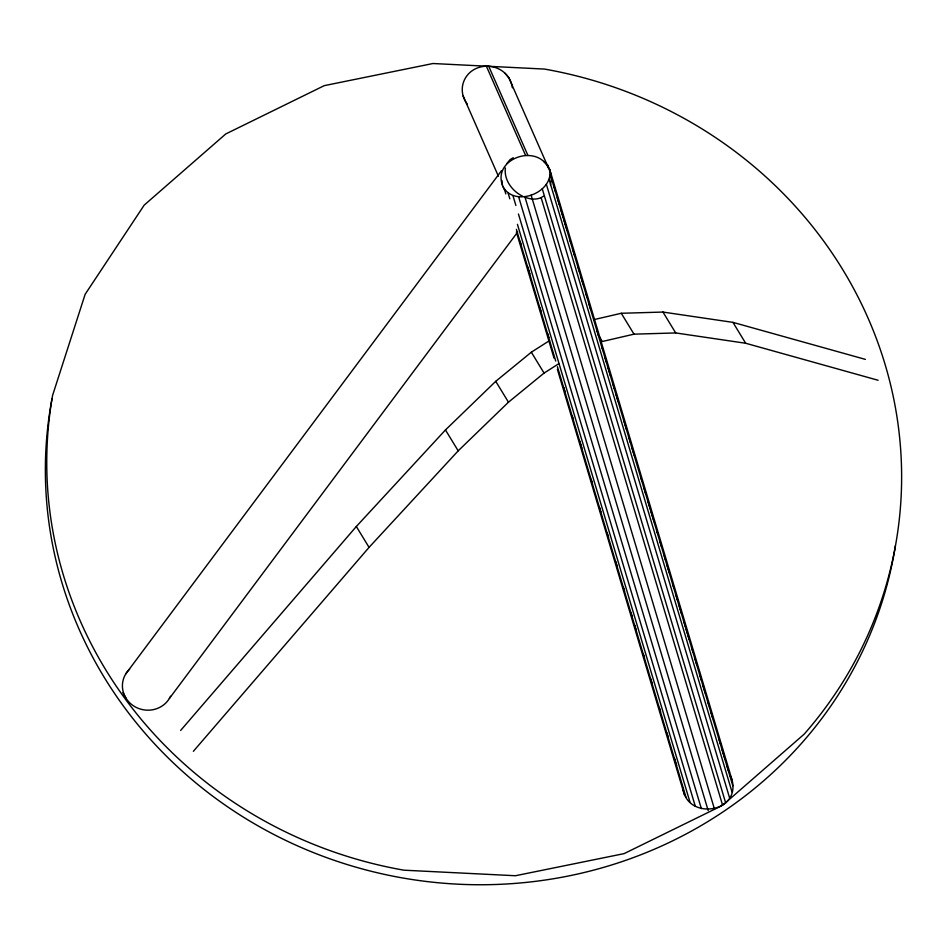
<?xml version="1.0" encoding="UTF-8"?>
<svg xmlns="http://www.w3.org/2000/svg" width="947" height="947" viewBox="0 0 947 947"><rect width="100%" height="100%" fill="white"/><g stroke="black" fill="none" stroke-linecap="round" stroke-linejoin="round"><path stroke-width="1.42" d="M505.367 167.998C503.84 179.977 512.28 191.235 522.708 196.278M682.905 787.774C686.279 820.647 741.134 813.378 731.936 779.606L549.722 169.442L547.615 165.121L543.767 161.452M550.491 184.712L551.391 178.734L550.586 172.745L509.072 78.281M548.124 167.134C535.067 143.044 491.386 159.854 502.975 186.523C514.197 207.973 553.971 192.821 549.722 169.442M125.679 674.015L501.401 170.827M125.856 697.975L122.944 692.659M169.406 698.436L517.654 232.062M507.036 163.31L510.09 159.605L513.274 157.735M180.652 730.433L356.332 526.496L445.469 429.95L495.743 381.321L531.338 352.201L549.603 340.565M193.366 751.314L369.058 547.378L458.194 450.831L508.468 402.203L544.063 373.082L558.683 363.766M725.591 802.689L804.181 734.15A428.103 406.689 10.2 0 0 544.489 69.072L432.98 63.52L324.265 85.644L225.777 133.941L144.204 205.108L85.135 294.304L52.57 395.455A428.103 406.689 10.2 0 0 403.896 870.186L515.417 875.738L624.132 853.614L720.087 806.572M467.143 103.91A25.178 23.924 10.2 0 1 469.487 72.907C479.182 63.757 495.47 64.124 505.047 73.274A25.178 23.924 10.2 0 1 512.374 87.799M720.762 806.252L725.639 802.819L542.276 188.808M526.153 197.639C531.693 199.675 538.535 199.841 543.483 196.23M593.923 319.624L621.279 313.279L662.971 312.06L732.942 322.371L865.392 359.387M878.118 380.268L745.668 343.252L675.696 332.942L634.005 334.161L602.328 341.5L597.841 334.125M508.906 77.903L505.047 73.274M732.942 322.371L745.668 343.252M662.971 312.06L675.696 332.942M621.279 313.279L634.005 334.161M531.338 352.201L544.063 373.082M495.743 381.321L508.468 402.203M445.469 429.95L458.194 450.831M356.332 526.496L369.058 547.378M488.735 66.29L527.952 155.521M486.367 66.172L525.573 155.403M463.142 95.99L498.406 176.213M729.888 774.966L731.936 779.606M502.975 186.523L504.349 189.743M547.615 165.121L548.455 167.95M553.533 184.937L555.64 192.016M557.333 197.674L559.452 204.753M561.133 210.423L563.252 217.502M564.092 220.331L567.052 230.239M569.597 238.727L570.863 242.977M572.556 248.635L574.663 255.714M578.049 267.042L579.315 271.292M581.008 276.95L583.115 284.029M585.66 292.516L586.927 296.766M588.62 302.424L590.727 309.503M597.072 330.74L598.338 334.989M601.724 346.306L602.99 350.556M604.671 356.214L606.79 363.293M607.631 366.122L610.59 376.042M613.135 384.529L614.402 388.779M616.095 394.437L618.202 401.516M623.694 419.923L626.654 429.831M629.199 438.319L630.465 442.569M632.158 448.227L634.265 455.306M640.61 476.542L641.877 480.792M643.569 486.45L645.676 493.529M648.222 502.017L650.329 509.095M651.181 511.925L654.14 521.833M656.673 530.332L657.94 534.582M659.633 540.24L661.74 547.319M664.285 555.806L665.552 560.056M667.244 565.714L669.351 572.793M672.737 584.121L674.004 588.371M675.696 594.029L677.803 601.108M678.656 603.937L681.615 613.845M684.148 622.345L685.415 626.583M686.255 629.412L689.215 639.332M691.76 647.819L693.026 652.069M694.719 657.727L696.826 664.806M700.212 676.134L701.478 680.372M703.171 686.042L705.278 693.121M707.823 701.609L709.09 705.858M710.783 711.517L712.89 718.595M719.235 739.832L720.501 744.07M722.194 749.74L725.153 759.648M726.846 765.306L728.953 772.385M550.219 174.319L732.836 785.821M732.019 792.012L549.082 179.397M546.372 184.334L729.723 798.345M541.128 197.627L722.62 805.317M531.125 195.153L714.488 809.164M524.839 196.609L708.19 810.62M518.625 196.751L701.348 808.631M512.931 195.579L515.89 205.487M518.435 213.986L695.276 806.181M508.125 193.164L509.817 198.823M517.429 224.321L690.032 802.31M520.128 241.378L521.395 245.628M527.739 266.876L529.847 273.967M540.003 307.953L541.27 312.202M547.615 333.451L548.881 337.7M563.69 387.276L564.957 391.525M572.154 415.603L573.42 419.852M579.765 441.101L581.872 448.18M591.188 479.348L592.455 483.597M599.64 507.675L600.907 511.925M607.252 533.173L608.53 537.423M615.716 561.5L616.982 565.75M623.327 586.998L624.594 591.248M630.939 612.484L632.217 616.734M634.75 625.233L636.017 629.483M643.214 653.572L644.481 657.81M650.826 679.058L652.092 683.308M659.278 707.385L660.556 711.635M666.901 732.883L668.168 737.133M674.513 758.381L676.632 765.46M504.55 189.672L505.816 193.922M516.387 229.328L555.723 361.056M557.416 366.726L686.007 797.315M516.387 232.086L554.031 358.132M557.416 369.46L684.622 795.433M502.431 185.34L501.934 180.475M895.4 545.768A428.103 406.689 10.2 0 1 403.268 878.07A428.103 406.689 10.2 0 1 51.967 398.876M170.578 696.211A25.178 23.924 10.2 0 1 133.444 705.823A25.178 23.924 10.2 0 1 129.644 669.103"/></g></svg>
